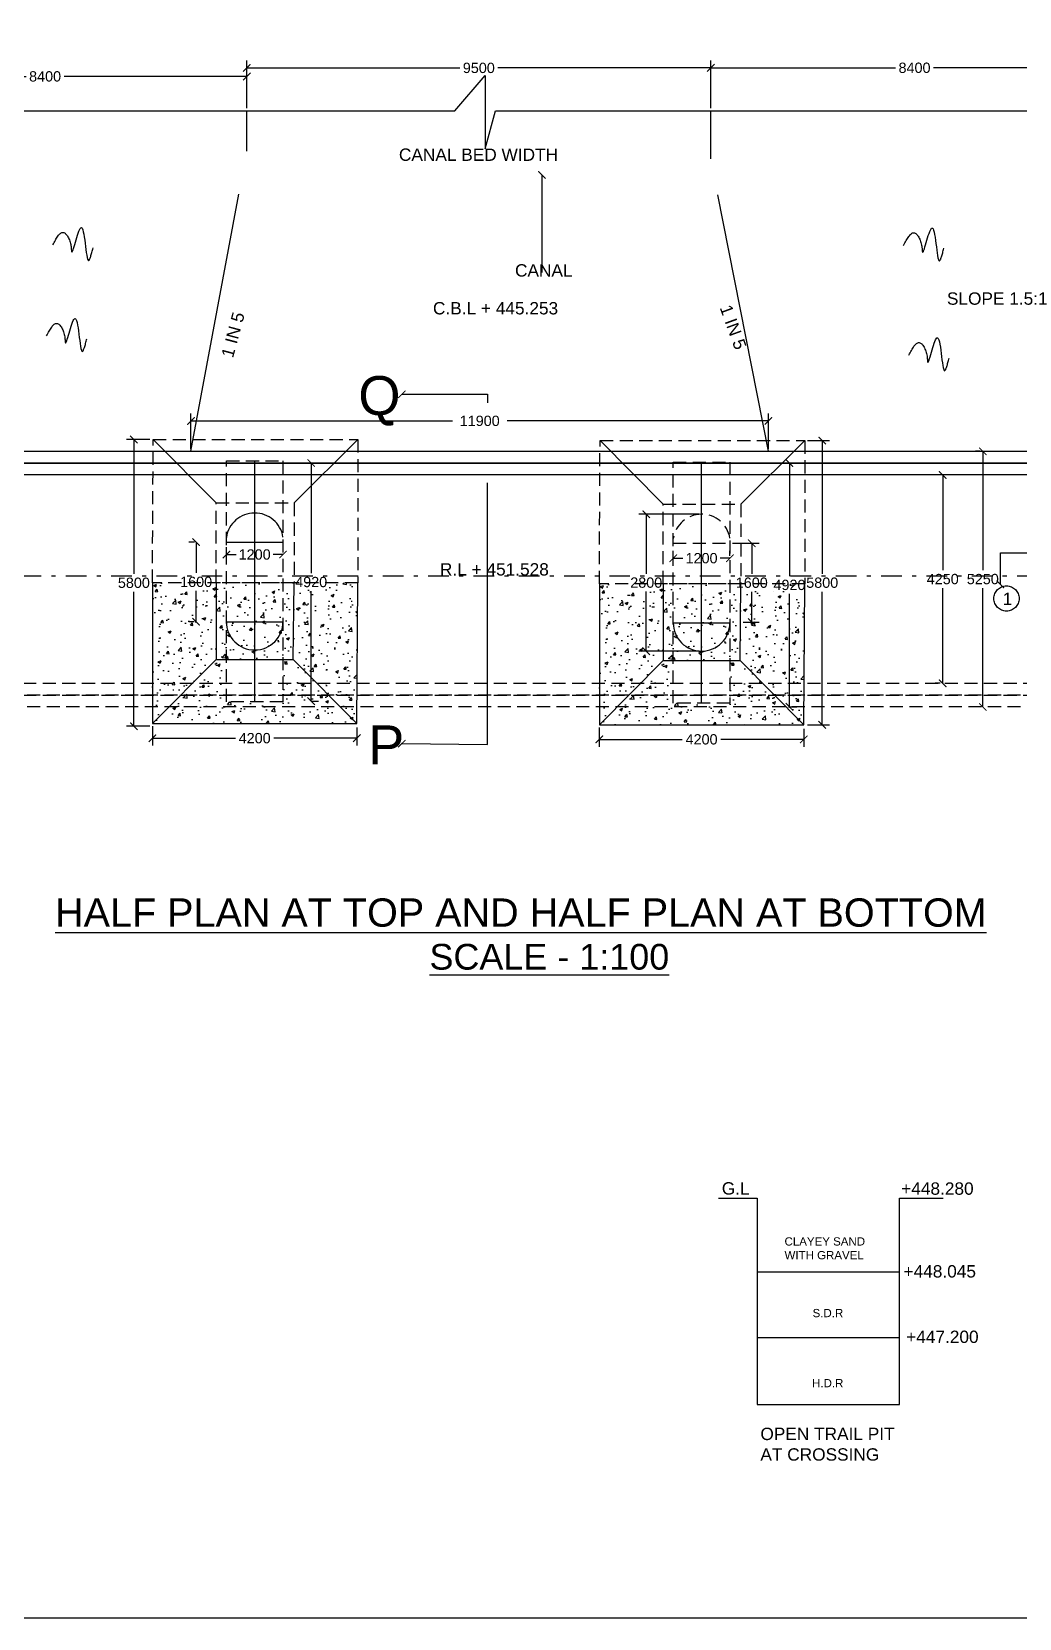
# Model space of a CAD drawing. Header units: inches. Extents: x 325 to 11487, y 381 to 10656.
# Drawn here: x 351.56 to 375.55, y 455.43 to 493.95 of the extents above; entities that cross this region are included whole.
import ezdxf

# ---------------------------------------------------------------- set-up
doc = ezdxf.new("R2010")
doc.units = ezdxf.units.IN
doc.header["$MEASUREMENT"] = 0
doc.linetypes.add('DASHDOT', pattern=[1, 0.5, -0.25, 0, -0.25])
doc.linetypes.add('HIDDEN', pattern=[9.525, 6.35, -3.175])
for name, color, linetype in [('DIMENSION', 255, 'Continuous'), ('DRAWING', 7, 'Continuous'), ('TEXT', 255, 'Continuous')]:
    doc.layers.add(name, color=color, linetype=linetype)
doc.styles.get("Standard").update_dxf_attribs({"font": 'arial.ttf'})
doc.dimstyles.new('dig', dxfattribs={"dimtxt": 0.3125, "dimasz": 0.18, "dimexe": 0.18, "dimexo": 0.0625, "dimgap": 0.09, "dimtad": 0, "dimtih": 1, "dimtoh": 1, "dimdec": 4, "dimzin": 0, "dimdsep": 46, "dimtxsty": 'Standard', "dimblk": 'ARCHTICK', "dimcen": 0.09, "dimadec": 0, "dimazin": 0, "dimtfac": 1, "dimtdec": 4, "dimtofl": 0, "dimtmove": 0, "dimatfit": 3, "dimldrblk": 'ARCHTICK', "dimfxl": 1, "dimtolj": 1, "dimtzin": 0, "dimarcsym": 0})

# ---------------------------------------------------------------- blocks, each defined once
blk = doc.blocks.new('_ArchTick')
at = {"color": 0, "linetype": 'ByBlock', "const_width": 0.15}
blk.add_lwpolyline([(-0.5, -0.5), (0.5, 0.5)], dxfattribs=at)
blk = doc.blocks.new('*D22')
at = {"layer": 'Defpoints', "color": 0, "linetype": 'HIDDEN', "transparency": 16777216}
for p in [(354.496, 477.15), (359.461, 477.116), (359.461, 476.797)]:
    blk.add_point(p, dxfattribs=at)
at = {"layer": 'DIMENSION', "color": 0, "linetype": 'HIDDEN', "lineweight": -2, "transparency": 16777216}
for p, q in [((354.496, 477.088), (354.496, 476.617)), ((359.461, 477.054), (359.461, 476.617)), ((354.496, 476.797), (356.511, 476.797)), ((359.461, 476.797), (357.446, 476.797))]:
    blk.add_line(p, q, dxfattribs=at)
at = {"layer": 'DIMENSION', "color": 0, "linetype": 'HIDDEN', "lineweight": -2, "transparency": 16777216, "xscale": 0.18, "yscale": 0.18, "zscale": 0.18, "rotation": 180}
blk.add_blockref('_ArchTick', (354.496, 476.797), dxfattribs=at)
at = {"layer": 'DIMENSION', "color": 0, "linetype": 'HIDDEN', "lineweight": -2, "transparency": 16777216, "xscale": 0.18, "yscale": 0.18, "zscale": 0.18}
blk.add_blockref('_ArchTick', (359.461, 476.797), dxfattribs=at)
at = {"layer": 'DIMENSION', "color": 0, "linetype": 'HIDDEN', "transparency": 16777216, "insert": (356.979, 476.797), "char_height": 0.25, "attachment_point": 5}
blk.add_mtext('\\A1;4200', dxfattribs=at)
blk = doc.blocks.new('*D23')
at = {"layer": 'Defpoints', "color": 0, "linetype": 'HIDDEN', "transparency": 16777216}
for p in [(365.349, 477.121), (370.314, 477.087), (370.314, 476.768)]:
    blk.add_point(p, dxfattribs=at)
at = {"layer": 'DIMENSION', "color": 0, "linetype": 'HIDDEN', "lineweight": -2, "transparency": 16777216}
for p, q in [((365.349, 477.059), (365.349, 476.588)), ((370.314, 477.025), (370.314, 476.588)), ((365.349, 476.768), (367.364, 476.768)), ((370.314, 476.768), (368.3, 476.768))]:
    blk.add_line(p, q, dxfattribs=at)
at = {"layer": 'DIMENSION', "color": 0, "linetype": 'HIDDEN', "lineweight": -2, "transparency": 16777216, "xscale": 0.18, "yscale": 0.18, "zscale": 0.18, "rotation": 180}
blk.add_blockref('_ArchTick', (365.349, 476.768), dxfattribs=at)
at = {"layer": 'DIMENSION', "color": 0, "linetype": 'HIDDEN', "lineweight": -2, "transparency": 16777216, "xscale": 0.18, "yscale": 0.18, "zscale": 0.18}
blk.add_blockref('_ArchTick', (370.314, 476.768), dxfattribs=at)
at = {"layer": 'DIMENSION', "color": 0, "linetype": 'HIDDEN', "transparency": 16777216, "insert": (367.832, 476.768), "char_height": 0.25, "attachment_point": 5}
blk.add_mtext('\\A1;4200', dxfattribs=at)
blk = doc.blocks.new('*D34')
at = {"layer": 'Defpoints', "color": 0, "linetype": 'HIDDEN', "transparency": 16777216}
for p in [(369.457, 484.5), (355.432, 483.762), (369.457, 483.762)]:
    blk.add_point(p, dxfattribs=at)
at = {"layer": 'DIMENSION', "color": 0, "linetype": 'HIDDEN', "lineweight": -2, "transparency": 16777216}
for p, q in [((355.432, 483.825), (355.432, 484.68)), ((369.457, 483.825), (369.457, 484.68)), ((355.432, 484.5), (361.896, 484.5)), ((369.457, 484.5), (362.993, 484.5))]:
    blk.add_line(p, q, dxfattribs=at)
at = {"layer": 'DIMENSION', "color": 0, "linetype": 'HIDDEN', "lineweight": -2, "transparency": 16777216, "xscale": 0.18, "yscale": 0.18, "zscale": 0.18, "rotation": 180}
blk.add_blockref('_ArchTick', (355.432, 484.5), dxfattribs=at)
at = {"layer": 'DIMENSION', "color": 0, "linetype": 'HIDDEN', "lineweight": -2, "transparency": 16777216, "xscale": 0.18, "yscale": 0.18, "zscale": 0.18}
blk.add_blockref('_ArchTick', (369.457, 484.5), dxfattribs=at)
at = {"layer": 'DIMENSION', "color": 0, "linetype": 'HIDDEN', "transparency": 16777216, "insert": (362.444, 484.5), "char_height": 0.25, "attachment_point": 5}
blk.add_mtext('\\A1;11900', dxfattribs=at)
blk = doc.blocks.new('*D42')
at = {"layer": 'Defpoints', "color": 0, "linetype": 'HIDDEN', "transparency": 16777216}
for p in [(356.787, 492.863), (346.991, 492.03), (356.787, 492.03)]:
    blk.add_point(p, dxfattribs=at)
at = {"layer": 'DIMENSION', "color": 0, "linetype": 'HIDDEN', "lineweight": -2, "transparency": 16777216}
for p, q in [((346.991, 492.093), (346.991, 493.043)), ((356.787, 492.093), (356.787, 493.043)), ((346.991, 492.863), (351.426, 492.863)), ((356.787, 492.863), (352.352, 492.863))]:
    blk.add_line(p, q, dxfattribs=at)
at = {"layer": 'DIMENSION', "color": 0, "linetype": 'HIDDEN', "lineweight": -2, "transparency": 16777216, "xscale": 0.18, "yscale": 0.18, "zscale": 0.18, "rotation": 180}
blk.add_blockref('_ArchTick', (346.991, 492.863), dxfattribs=at)
at = {"layer": 'DIMENSION', "color": 0, "linetype": 'HIDDEN', "lineweight": -2, "transparency": 16777216, "xscale": 0.18, "yscale": 0.18, "zscale": 0.18}
blk.add_blockref('_ArchTick', (356.787, 492.863), dxfattribs=at)
at = {"layer": 'DIMENSION', "color": 0, "linetype": 'HIDDEN', "transparency": 16777216, "insert": (351.889, 492.863), "char_height": 0.25, "attachment_point": 5}
blk.add_mtext('\\A1;8400', dxfattribs=at)
blk = doc.blocks.new('*D43')
at = {"layer": 'Defpoints', "color": 0, "linetype": 'HIDDEN', "transparency": 16777216}
for p in [(368.056, 493.069), (356.787, 492.863), (368.056, 492.879)]:
    blk.add_point(p, dxfattribs=at)
at = {"layer": 'DIMENSION', "color": 0, "linetype": 'HIDDEN', "lineweight": -2, "transparency": 16777216}
for p, q in [((356.787, 492.925), (356.787, 493.249)), ((356.787, 493.069), (361.959, 493.069)), ((368.056, 493.069), (362.885, 493.069)), ((368.056, 492.942), (368.056, 493.249))]:
    blk.add_line(p, q, dxfattribs=at)
at = {"layer": 'DIMENSION', "color": 0, "linetype": 'HIDDEN', "lineweight": -2, "transparency": 16777216, "xscale": 0.18, "yscale": 0.18, "zscale": 0.18, "rotation": 180}
blk.add_blockref('_ArchTick', (356.787, 493.069), dxfattribs=at)
at = {"layer": 'DIMENSION', "color": 0, "linetype": 'HIDDEN', "lineweight": -2, "transparency": 16777216, "xscale": 0.18, "yscale": 0.18, "zscale": 0.18}
blk.add_blockref('_ArchTick', (368.056, 493.069), dxfattribs=at)
at = {"layer": 'DIMENSION', "color": 0, "linetype": 'HIDDEN', "transparency": 16777216, "insert": (362.422, 493.069), "char_height": 0.25, "attachment_point": 5}
blk.add_mtext('\\A1;9500', dxfattribs=at)
blk = doc.blocks.new('*D44')
at = {"layer": 'Defpoints', "color": 0, "linetype": 'HIDDEN', "transparency": 16777216}
for p in [(377.951, 493.072), (368.056, 492.03), (377.951, 492.03)]:
    blk.add_point(p, dxfattribs=at)
at = {"layer": 'DIMENSION', "color": 0, "linetype": 'HIDDEN', "lineweight": -2, "transparency": 16777216}
for p, q in [((368.056, 492.093), (368.056, 493.252)), ((368.056, 493.072), (372.541, 493.072)), ((377.951, 493.072), (373.467, 493.072)), ((377.951, 492.093), (377.951, 493.252))]:
    blk.add_line(p, q, dxfattribs=at)
at = {"layer": 'DIMENSION', "color": 0, "linetype": 'HIDDEN', "lineweight": -2, "transparency": 16777216, "xscale": 0.18, "yscale": 0.18, "zscale": 0.18, "rotation": 180}
blk.add_blockref('_ArchTick', (368.056, 493.072), dxfattribs=at)
at = {"layer": 'DIMENSION', "color": 0, "linetype": 'HIDDEN', "lineweight": -2, "transparency": 16777216, "xscale": 0.18, "yscale": 0.18, "zscale": 0.18}
blk.add_blockref('_ArchTick', (377.951, 493.072), dxfattribs=at)
at = {"layer": 'DIMENSION', "color": 0, "linetype": 'HIDDEN', "transparency": 16777216, "insert": (373.004, 493.072), "char_height": 0.25, "attachment_point": 5}
blk.add_mtext('\\A1;8400', dxfattribs=at)
blk = doc.blocks.new('*D89')
at = {"layer": 'Defpoints', "color": 0, "linetype": 'HIDDEN', "transparency": 16777216}
for p in [(354.045, 484.05), (354.496, 484.05), (354.496, 477.088)]:
    blk.add_point(p, dxfattribs=at)
at = {"layer": 'DIMENSION', "color": 0, "linetype": 'HIDDEN', "lineweight": -2, "transparency": 16777216}
for p, q in [((354.433, 484.05), (353.865, 484.05)), ((354.045, 484.05), (354.045, 480.787)), ((354.045, 477.088), (354.045, 480.351)), ((354.433, 477.088), (353.865, 477.088))]:
    blk.add_line(p, q, dxfattribs=at)
at = {"layer": 'DIMENSION', "color": 0, "linetype": 'HIDDEN', "lineweight": -2, "transparency": 16777216, "xscale": 0.18, "yscale": 0.18, "zscale": 0.18}
for p, rotation in [((354.045, 484.05), 90), ((354.045, 477.088), 270)]:
    blk.add_blockref('_ArchTick', p, dxfattribs=dict(at, rotation=rotation))
at = {"layer": 'DIMENSION', "color": 0, "linetype": 'HIDDEN', "transparency": 16777216, "insert": (354.045, 480.569), "char_height": 0.25, "attachment_point": 5}
blk.add_mtext('\\A1;5800', dxfattribs=at)
blk = doc.blocks.new('*D90')
at = {"layer": 'Defpoints', "color": 0, "linetype": 'HIDDEN', "transparency": 16777216}
for p in [(355.557, 481.558), (355.582, 481.558), (355.57, 479.625)]:
    blk.add_point(p, dxfattribs=at)
at = {"layer": 'DIMENSION', "color": 0, "linetype": 'HIDDEN', "lineweight": -2, "transparency": 16777216}
for p, q in [((355.519, 481.558), (355.377, 481.558)), ((355.557, 481.558), (355.557, 480.809)), ((355.557, 479.625), (355.557, 480.374)), ((355.507, 479.625), (355.377, 479.625))]:
    blk.add_line(p, q, dxfattribs=at)
at = {"layer": 'DIMENSION', "color": 0, "linetype": 'HIDDEN', "lineweight": -2, "transparency": 16777216, "xscale": 0.18, "yscale": 0.18, "zscale": 0.18}
for p, rotation in [((355.557, 481.558), 90), ((355.557, 479.625), 270)]:
    blk.add_blockref('_ArchTick', p, dxfattribs=dict(at, rotation=rotation))
at = {"layer": 'DIMENSION', "color": 0, "linetype": 'HIDDEN', "transparency": 16777216, "insert": (355.557, 480.591), "char_height": 0.25, "attachment_point": 5}
blk.add_mtext('\\A1;1600', dxfattribs=at)
blk = doc.blocks.new('*D91')
at = {"layer": 'Defpoints', "color": 0, "linetype": 'HIDDEN', "transparency": 16777216}
for p in [(356.291, 481.256), (357.667, 481.256), (357.667, 481.256)]:
    blk.add_point(p, dxfattribs=at)
at = {"layer": 'DIMENSION', "color": 0, "linetype": 'HIDDEN', "lineweight": -2, "transparency": 16777216}
for p, q in [((356.291, 481.319), (356.291, 481.436)), ((356.291, 481.256), (356.528, 481.256)), ((357.667, 481.256), (357.43, 481.256)), ((357.667, 481.319), (357.667, 481.436))]:
    blk.add_line(p, q, dxfattribs=at)
at = {"layer": 'DIMENSION', "color": 0, "linetype": 'HIDDEN', "lineweight": -2, "transparency": 16777216, "xscale": 0.18, "yscale": 0.18, "zscale": 0.18, "rotation": 180}
blk.add_blockref('_ArchTick', (356.291, 481.256), dxfattribs=at)
at = {"layer": 'DIMENSION', "color": 0, "linetype": 'HIDDEN', "lineweight": -2, "transparency": 16777216, "xscale": 0.18, "yscale": 0.18, "zscale": 0.18}
blk.add_blockref('_ArchTick', (357.667, 481.256), dxfattribs=at)
at = {"layer": 'DIMENSION', "color": 0, "linetype": 'HIDDEN', "transparency": 16777216, "insert": (356.979, 481.256), "char_height": 0.25, "attachment_point": 5}
blk.add_mtext('\\A1;1200', dxfattribs=at)
blk = doc.blocks.new('*D92')
at = {"layer": 'Defpoints', "color": 0, "linetype": 'HIDDEN', "transparency": 16777216}
for p in [(358.286, 483.477), (358.351, 483.477), (358.286, 477.697)]:
    blk.add_point(p, dxfattribs=at)
at = {"layer": 'DIMENSION', "color": 0, "linetype": 'HIDDEN', "lineweight": -2, "transparency": 16777216}
for p, q in [((358.349, 483.477), (358.531, 483.477)), ((358.351, 483.477), (358.351, 480.805)), ((358.351, 477.697), (358.351, 480.369)), ((358.349, 477.697), (358.531, 477.697))]:
    blk.add_line(p, q, dxfattribs=at)
at = {"layer": 'DIMENSION', "color": 0, "linetype": 'HIDDEN', "lineweight": -2, "transparency": 16777216, "xscale": 0.18, "yscale": 0.18, "zscale": 0.18}
for p, rotation in [((358.351, 483.477), 90), ((358.351, 477.697), 270)]:
    blk.add_blockref('_ArchTick', p, dxfattribs=dict(at, rotation=rotation))
at = {"layer": 'DIMENSION', "color": 0, "linetype": 'HIDDEN', "transparency": 16777216, "insert": (358.351, 480.587), "char_height": 0.25, "attachment_point": 5}
blk.add_mtext('\\A1;4920', dxfattribs=at)
blk = doc.blocks.new('*D93')
at = {"layer": 'Defpoints', "color": 0, "linetype": 'HIDDEN', "transparency": 16777216}
for p in [(366.488, 482.235), (367.833, 482.235), (367.832, 478.91)]:
    blk.add_point(p, dxfattribs=at)
at = {"layer": 'DIMENSION', "color": 0, "linetype": 'HIDDEN', "lineweight": -2, "transparency": 16777216}
for p, q in [((367.77, 482.235), (366.308, 482.235)), ((366.488, 482.235), (366.488, 480.79)), ((366.488, 478.91), (366.488, 480.355)), ((367.77, 478.91), (366.308, 478.91))]:
    blk.add_line(p, q, dxfattribs=at)
at = {"layer": 'DIMENSION', "color": 0, "linetype": 'HIDDEN', "lineweight": -2, "transparency": 16777216, "xscale": 0.18, "yscale": 0.18, "zscale": 0.18}
for p, rotation in [((366.488, 482.235), 90), ((366.488, 478.91), 270)]:
    blk.add_blockref('_ArchTick', p, dxfattribs=dict(at, rotation=rotation))
at = {"layer": 'DIMENSION', "color": 0, "linetype": 'HIDDEN', "transparency": 16777216, "insert": (366.488, 480.573), "char_height": 0.25, "attachment_point": 5}
blk.add_mtext('\\A1;2800', dxfattribs=at)
blk = doc.blocks.new('*D94')
at = {"layer": 'Defpoints', "color": 0, "linetype": 'HIDDEN', "transparency": 16777216}
for p in [(367.144, 481.166), (368.52, 481.166), (368.52, 481.166)]:
    blk.add_point(p, dxfattribs=at)
at = {"layer": 'DIMENSION', "color": 0, "linetype": 'HIDDEN', "lineweight": -2, "transparency": 16777216}
for p, q in [((367.144, 481.228), (367.144, 481.346)), ((367.144, 481.166), (367.381, 481.166)), ((368.52, 481.166), (368.283, 481.166)), ((368.52, 481.228), (368.52, 481.346))]:
    blk.add_line(p, q, dxfattribs=at)
at = {"layer": 'DIMENSION', "color": 0, "linetype": 'HIDDEN', "lineweight": -2, "transparency": 16777216, "xscale": 0.18, "yscale": 0.18, "zscale": 0.18, "rotation": 180}
blk.add_blockref('_ArchTick', (367.144, 481.166), dxfattribs=at)
at = {"layer": 'DIMENSION', "color": 0, "linetype": 'HIDDEN', "lineweight": -2, "transparency": 16777216, "xscale": 0.18, "yscale": 0.18, "zscale": 0.18}
blk.add_blockref('_ArchTick', (368.52, 481.166), dxfattribs=at)
at = {"layer": 'DIMENSION', "color": 0, "linetype": 'HIDDEN', "transparency": 16777216, "insert": (367.832, 481.166), "char_height": 0.25, "attachment_point": 5}
blk.add_mtext('\\A1;1200', dxfattribs=at)
blk = doc.blocks.new('*D95')
at = {"layer": 'Defpoints', "color": 0, "linetype": 'HIDDEN', "transparency": 16777216}
for p in [(368.52, 481.529), (369.051, 481.529), (368.78, 479.613)]:
    blk.add_point(p, dxfattribs=at)
at = {"layer": 'DIMENSION', "color": 0, "linetype": 'HIDDEN', "lineweight": -2, "transparency": 16777216}
for p, q in [((368.582, 481.529), (369.231, 481.529)), ((369.051, 481.529), (369.051, 480.788)), ((369.051, 479.613), (369.051, 480.353)), ((368.842, 479.613), (369.231, 479.613))]:
    blk.add_line(p, q, dxfattribs=at)
at = {"layer": 'DIMENSION', "color": 0, "linetype": 'HIDDEN', "lineweight": -2, "transparency": 16777216, "xscale": 0.18, "yscale": 0.18, "zscale": 0.18}
for p, rotation in [((369.051, 481.529), 90), ((369.051, 479.613), 270)]:
    blk.add_blockref('_ArchTick', p, dxfattribs=dict(at, rotation=rotation))
at = {"layer": 'DIMENSION', "color": 0, "linetype": 'HIDDEN', "transparency": 16777216, "insert": (369.051, 480.571), "char_height": 0.25, "attachment_point": 5}
blk.add_mtext('\\A1;1600', dxfattribs=at)
blk = doc.blocks.new('*D96')
at = {"layer": 'Defpoints', "color": 0, "linetype": 'HIDDEN', "transparency": 16777216}
for p in [(369.967, 483.477), (370.016, 483.477), (369.885, 477.556)]:
    blk.add_point(p, dxfattribs=at)
at = {"layer": 'DIMENSION', "color": 0, "linetype": 'HIDDEN', "lineweight": -2, "transparency": 16777216}
for p, q in [((369.953, 483.477), (369.787, 483.477)), ((369.967, 483.477), (369.967, 480.734)), ((369.967, 477.556), (369.967, 480.299)), ((369.947, 477.556), (370.147, 477.556))]:
    blk.add_line(p, q, dxfattribs=at)
at = {"layer": 'DIMENSION', "color": 0, "linetype": 'HIDDEN', "lineweight": -2, "transparency": 16777216, "xscale": 0.18, "yscale": 0.18, "zscale": 0.18}
for p, rotation in [((369.967, 483.477), 90), ((369.967, 477.556), 270)]:
    blk.add_blockref('_ArchTick', p, dxfattribs=dict(at, rotation=rotation))
at = {"layer": 'DIMENSION', "color": 0, "linetype": 'HIDDEN', "transparency": 16777216, "insert": (369.967, 480.517), "char_height": 0.25, "attachment_point": 5}
blk.add_mtext('\\A1;4920', dxfattribs=at)
blk = doc.blocks.new('*D97')
at = {"layer": 'Defpoints', "color": 0, "linetype": 'HIDDEN', "transparency": 16777216}
for p in [(370.338, 484.021), (370.338, 477.121), (370.762, 477.121)]:
    blk.add_point(p, dxfattribs=at)
at = {"layer": 'DIMENSION', "color": 0, "linetype": 'HIDDEN', "lineweight": -2, "transparency": 16777216}
for p, q in [((370.401, 484.021), (370.942, 484.021)), ((370.762, 484.021), (370.762, 480.789)), ((370.762, 477.121), (370.762, 480.353)), ((370.401, 477.121), (370.942, 477.121))]:
    blk.add_line(p, q, dxfattribs=at)
at = {"layer": 'DIMENSION', "color": 0, "linetype": 'HIDDEN', "lineweight": -2, "transparency": 16777216, "xscale": 0.18, "yscale": 0.18, "zscale": 0.18}
for p, rotation in [((370.762, 484.021), 90), ((370.762, 477.121), 270)]:
    blk.add_blockref('_ArchTick', p, dxfattribs=dict(at, rotation=rotation))
at = {"layer": 'DIMENSION', "color": 0, "linetype": 'HIDDEN', "transparency": 16777216, "insert": (370.762, 480.571), "char_height": 0.25, "attachment_point": 5}
blk.add_mtext('\\A1;5800', dxfattribs=at)
blk = doc.blocks.new('*D98')
at = {"layer": 'Defpoints', "color": 0, "linetype": 'HIDDEN', "transparency": 16777216}
for p in [(373.689, 483.188), (373.689, 478.13), (373.689, 478.13)]:
    blk.add_point(p, dxfattribs=at)
at = {"layer": 'DIMENSION', "color": 0, "linetype": 'HIDDEN', "lineweight": -2, "transparency": 16777216}
for p, q in [((373.626, 483.188), (373.509, 483.188)), ((373.689, 483.188), (373.689, 480.877)), ((373.689, 478.13), (373.689, 480.441)), ((373.626, 478.13), (373.509, 478.13))]:
    blk.add_line(p, q, dxfattribs=at)
at = {"layer": 'DIMENSION', "color": 0, "linetype": 'HIDDEN', "lineweight": -2, "transparency": 16777216, "xscale": 0.18, "yscale": 0.18, "zscale": 0.18}
for p, rotation in [((373.689, 483.188), 90), ((373.689, 478.13), 270)]:
    blk.add_blockref('_ArchTick', p, dxfattribs=dict(at, rotation=rotation))
at = {"layer": 'DIMENSION', "color": 0, "linetype": 'HIDDEN', "transparency": 16777216, "insert": (373.689, 480.659), "char_height": 0.25, "attachment_point": 5}
blk.add_mtext('\\A1;4250', dxfattribs=at)
blk = doc.blocks.new('*D99')
at = {"layer": 'Defpoints', "color": 0, "linetype": 'HIDDEN', "transparency": 16777216}
for p in [(374.662, 483.762), (374.662, 483.762), (374.662, 477.555)]:
    blk.add_point(p, dxfattribs=at)
at = {"layer": 'DIMENSION', "color": 0, "linetype": 'HIDDEN', "lineweight": -2, "transparency": 16777216}
for p, q in [((374.6, 483.762), (374.482, 483.762)), ((374.662, 483.762), (374.662, 480.876)), ((374.662, 477.555), (374.662, 480.441)), ((374.6, 477.555), (374.482, 477.555))]:
    blk.add_line(p, q, dxfattribs=at)
at = {"layer": 'DIMENSION', "color": 0, "linetype": 'HIDDEN', "lineweight": -2, "transparency": 16777216, "xscale": 0.18, "yscale": 0.18, "zscale": 0.18}
for p, rotation in [((374.662, 483.762), 90), ((374.662, 477.555), 270)]:
    blk.add_blockref('_ArchTick', p, dxfattribs=dict(at, rotation=rotation))
at = {"layer": 'DIMENSION', "color": 0, "linetype": 'HIDDEN', "transparency": 16777216, "insert": (374.662, 480.659), "char_height": 0.25, "attachment_point": 5}
blk.add_mtext('\\A1;5250', dxfattribs=at)

msp = doc.modelspace()

# ---------------------------------------------------------------- hatches: boundary and pattern name
at = {"layer": 'DIMENSION', "linetype": 'HIDDEN'}
h = msp.add_hatch(dxfattribs=at)
h.set_pattern_fill('AR-CONC', color=256, scale=0.1, style=0)
h.set_pattern_definition([(50, (0, 0), (0.7172602, -0.06275213), [0.075, -0.825]), (355, (0, 0), (-0.1387513, 0.7521921), [0.06, -0.66]), (100.4514, (0.0598, -0.0052), (0.5785094, 0.68943954), [0.0637402, -0.7011421]), (46.1842, (0, 0.2), (1.067241, -0.165519), [0.1125, -1.2375]), (96.6356, (0.0889, 0.1862), (0.9346627, 0.9741179), [0.0956103, -1.051713]), (351.1842, (0, 0.2), (0.934662, 0.9741186), [0.09, -0.99]), (21, (0.1, 0.15), (0.59690705, -0.4026189), [0.075, -0.825]), (326, (0.1, 0.15), (0.2433153, 0.72515), [0.06, -0.66]), (71.4514, (0.14974, 0.11645), (0.8402226, 0.3225305), [0.0637402, -0.7011421]), (37.5, (0, 0), (0.01215986, 0.33289385), [0, -0.652, 0, -0.67, 0, -0.6625]), (7.5, (0, 0), (0.26306954, 0.39441171), [0, -0.382, 0, -0.637, 0, -0.2525]), (327.5, (-0.223, 0), (0.53382244, -0.02255487), [0, -0.25, 0, -0.78, 0, -1.035]), (317.5, (-0.323, 0), (0.58318617, 0.100105), [0, -0.325, 0, -0.518, 0, -0.735])])
h.paths.add_polyline_path([(359.46136, 480.57219), (357.93472, 480.57219), (357.91756, 478.71149), (359.46136, 477.15046)])
h.paths.add_polyline_path([(356.04286, 480.57219), (354.49597, 480.57219), (354.49597, 477.15046), (356.04286, 478.71149)])
h.paths.add_polyline_path([(357.91756, 478.71149), (357.66655, 478.71149), (357.66655, 477.67734), (356.29084, 477.67734), (356.29084, 478.71149), (356.04286, 478.71149), (354.49597, 477.15046), (359.46136, 477.15046)])
h.paths.add_polyline_path([(357.66655, 480.57219), (356.29084, 480.57219), (356.29084, 478.71149), (357.66655, 478.71149)])
h.paths.add_polyline_path([(356.29084, 480.57219), (356.04286, 480.57219), (356.04286, 478.71149), (356.29084, 478.71149)])
h.paths.add_polyline_path([(357.93472, 480.57219), (357.66655, 480.57219), (357.66655, 478.71149), (357.91756, 478.71149)])
h = msp.add_hatch(dxfattribs=at)
h.set_pattern_fill('AR-CONC', color=256, scale=0.1, style=0)
h.set_pattern_definition([(50, (10.85337, -0.02906), (0.7172602, -0.06275213), [0.075, -0.825]), (355, (10.8534, -0.0291), (-0.1387513, 0.7521921), [0.06, -0.66]), (100.4514, (10.91314, -0.0343), (0.5785094, 0.68943954), [0.0637402, -0.7011421]), (46.1842, (10.8534, 0.1709), (1.067241, -0.165519), [0.1125, -1.2375]), (96.6356, (10.9423, 0.1571), (0.9346627, 0.9741179), [0.0956103, -1.051713]), (351.1842, (10.8534, 0.1709), (0.934662, 0.9741186), [0.09, -0.99]), (21, (10.95337, 0.12094), (0.59690705, -0.4026189), [0.075, -0.825]), (326, (10.9534, 0.1209), (0.2433153, 0.72515), [0.06, -0.66]), (71.4514, (11.0031, 0.0874), (0.8402226, 0.3225305), [0.0637402, -0.7011421]), (37.5, (10.85337, -0.02906), (0.01215986, 0.33289385), [0, -0.652, 0, -0.67, 0, -0.6625]), (7.5, (10.85337, -0.02906), (0.26306954, 0.39441171), [0, -0.382, 0, -0.637, 0, -0.2525]), (327.5, (10.63037, -0.02906), (0.53382244, -0.02255487), [0, -0.25, 0, -0.78, 0, -1.035]), (317.5, (10.53037, -0.02906), (0.58318617, 0.100105), [0, -0.325, 0, -0.518, 0, -0.735])])
h.paths.add_polyline_path([(370.31473, 480.54313), (368.78809, 480.54313), (368.77093, 478.68242), (370.31473, 477.12139)])
h.paths.add_polyline_path([(366.89623, 480.54313), (365.34934, 480.54313), (365.34934, 477.12139), (366.89623, 478.68242)])
h.paths.add_polyline_path([(368.77093, 478.68242), (368.51992, 478.68242), (368.51992, 477.64828), (367.14421, 477.64828), (367.14421, 478.68242), (366.89623, 478.68242), (365.34934, 477.12139), (370.31473, 477.12139)])
h.paths.add_polyline_path([(368.51992, 480.54313), (367.14421, 480.54313), (367.14421, 478.68242), (368.51992, 478.68242)])
h.paths.add_polyline_path([(367.14421, 480.54313), (366.89623, 480.54313), (366.89623, 478.68242), (367.14421, 478.68242)])
h.paths.add_polyline_path([(368.78809, 480.54313), (368.51992, 480.54313), (368.51992, 478.68242), (368.77093, 478.68242)])

# ---------------------------------------------------------------- linework, layer by layer
for points in [[(361.84018, 492.03032), (362.58023, 492.88624), (362.58023, 491.10609), (362.83039, 492.03032)], [(355.43195, 483.76224), (356.78727, 491.04846), (356.78727, 492.03032)], [(369.45673, 483.76224), (368.05635, 490.86563), (368.05635, 492.03032)], [(354.51346, 484.04991), (356.04286, 482.50717)], [(357.93472, 482.50717), (359.48503, 484.04991)], [(365.36683, 484.02085), (366.89623, 482.4781)], [(368.78809, 482.4781), (370.3384, 484.02085)], [(356.9787, 477.67734), (356.9787, 483.52985)], [(367.83207, 477.64828), (367.83207, 483.50079)], [(356.29084, 481.5578), (357.66655, 481.5578)], [(354.49597, 480.57219), (354.49597, 477.15046), (359.46136, 477.15046), (359.48503, 480.57219)], [(356.04286, 480.57219), (356.04286, 478.71149), (357.91756, 478.71149), (357.93472, 480.57219)], [(365.34934, 480.54313), (365.34934, 477.12139), (370.31473, 477.12139), (370.3384, 480.54313)], [(366.89623, 480.54313), (366.89623, 478.68242), (368.77093, 478.68242), (368.78809, 480.54313)], [(356.29084, 479.62515), (357.66655, 479.62515)], [(367.14421, 479.59609), (368.51992, 479.59609)], [(356.04286, 478.71149), (354.49597, 477.15046)], [(357.91756, 478.71149), (359.46136, 477.15046)], [(366.89623, 478.68242), (365.34934, 477.12139)], [(368.77093, 478.68242), (370.31473, 477.12139)]]:
    msp.add_lwpolyline(points, dxfattribs=at)
at = {"layer": 'DIMENSION'}
for points in [[(336.54138, 492.03032), (361.84018, 492.03032)], [(362.83039, 492.03032), (396.90512, 492.03032)]]:
    msp.add_lwpolyline(points, dxfattribs=at)
at = {"layer": 'DIMENSION', "linetype": 'HIDDEN', "ltscale": 0.05}
for points in [[(354.51346, 484.04991), (359.48503, 484.04991), (359.48503, 480.57219), (354.49597, 480.57219), (354.51346, 484.04991)], [(365.36683, 484.02085), (370.3384, 484.02085), (370.3384, 480.54313), (365.34934, 480.54313), (365.36683, 484.02085)], [(367.14421, 481.52874), (368.51992, 481.52874)]]:
    msp.add_lwpolyline(points, dxfattribs=at)
at = {"layer": 'DIMENSION'}
for points in [[(346.17981, 483.76224), (378.50253, 483.76224), (378.50253, 483.4771), (346.17981, 483.4771)], [(346.17981, 483.4771), (378.50253, 483.4771), (378.50253, 483.18762), (346.17981, 483.19195)]]:
    msp.add_lwpolyline(points, close=True, dxfattribs=at)
at = {"layer": 'DIMENSION', "linetype": 'HIDDEN', "ltscale": 0.05}
for points in [[(356.29084, 483.52985), (357.66655, 483.52985), (357.66655, 477.67734), (356.29084, 477.67734)], [(367.14421, 483.50079), (368.51992, 483.50079), (368.51992, 477.64828), (367.14421, 477.64828)], [(356.04286, 482.50717), (357.93472, 482.50717), (357.93472, 480.57219), (356.04286, 480.57219)], [(366.89623, 482.4781), (368.78809, 482.4781), (368.78809, 480.54313), (366.89623, 480.54313)], [(346.11614, 478.12955), (378.43887, 478.12955), (378.43887, 477.84441), (346.11614, 477.84441)], [(346.11614, 477.84441), (378.43887, 477.84441), (378.43887, 477.55492), (346.11614, 477.55926)]]:
    msp.add_lwpolyline(points, close=True, dxfattribs=at)
at = {"layer": 'DIMENSION', "linetype": 'DASHDOT'}
msp.add_lwpolyline([(333.69325, 480.73989), (392.1196, 480.73989)], dxfattribs=at)
at = {"layer": 'DIMENSION', "linetype": 'HIDDEN'}
msp.add_circle((375.23744, 480.18785), 0.30603, dxfattribs=at)
for centre, radius, start, end in [((356.97941, 481.56765), 0.69651, 9.40665, 171.337901), ((356.9787, 479.62706), 0.68786, 180.159275, 359.840725), ((367.83207, 479.598), 0.68786, 180.159275, 359.840725)]:
    msp.add_arc(centre, radius, start, end, dxfattribs=at)
at = {"layer": 'DIMENSION', "linetype": 'HIDDEN', "ltscale": 0.05}
msp.add_arc((367.83278, 481.53858), 0.69651, 9.40665, 171.337901, dxfattribs=at)
at = {"layer": 'DIMENSION', "linetype": 'HIDDEN'}
for points in [[(352.0756, 488.77151), (352.32689, 489.07533), (352.51681, 488.7498), (352.53222, 488.60952), (352.75613, 489.18802), (352.94702, 488.39406), (353.05337, 488.70091)], [(372.73895, 488.76246), (372.99024, 489.06627), (373.18015, 488.74074), (373.19556, 488.60046), (373.41948, 489.17896), (373.61037, 488.38501), (373.71672, 488.69186)], [(351.92422, 486.56401), (352.17551, 486.86782), (352.36542, 486.5423), (352.38083, 486.40202), (352.60474, 486.98052), (352.79564, 486.18656), (352.90199, 486.49341)], [(372.86623, 486.09681), (373.11752, 486.40063), (373.30743, 486.0751), (373.32284, 485.93482), (373.54675, 486.51332), (373.73765, 485.71936), (373.844, 486.02621)]]:
    msp.add_spline(points, degree=3, dxfattribs=at)
at = {"layer": 'DRAWING', "ltscale": 0.02}
msp.add_lwpolyline([(325.49314, 525.05893), (421.55667, 525.05893), (421.55667, 455.4306), (325.49314, 455.4306)], close=True, dxfattribs=at)
at = {"layer": 'DRAWING', "linetype": 'HIDDEN'}
for points in [[(368.24382, 465.6289), (369.17994, 465.6289), (369.17994, 460.61818), (372.64277, 460.61818), (372.64277, 465.6289), (373.70307, 465.6289)], [(369.17994, 463.84155), (372.64277, 463.84155)], [(369.17994, 462.24594), (372.64277, 462.24594)]]:
    msp.add_lwpolyline(points, dxfattribs=at)

# ---------------------------------------------------------------- texts
at = {"layer": 'DIMENSION', "linetype": 'HIDDEN'}
for s, p in [('Q', (359.49501, 484.64294)), ('P ', (359.73281, 476.16284))]:
    msp.add_text(s, height=0.945, dxfattribs=at).set_placement(p)
at = {"layer": 'DIMENSION', "linetype": 'HIDDEN', "char_height": 0.3, "attachment_point": 1}
for s, insert, width in [('CANAL BED WIDTH', (360.48199, 491.1135), 3.9019273), ('CANAL', (363.30119, 488.30436), 1.3855375), ('C.B.L + 445.253', (361.30862, 487.38571), 3.3020081), ('SLOPE 1.5:1', (373.79026, 487.6203), 2.8487187), ('R.L + 451.528', (361.47808, 481.04624), 3.3020081), ('1', (375.14383, 480.33056), 2.8487187)]:
    msp.add_mtext(s, dxfattribs=dict(at, insert=insert, width=width))
at = {"layer": 'DIMENSION', "linetype": 'HIDDEN', "char_height": 0.3, "width": 2.8487187, "attachment_point": 1}
for insert, rotation in [((368.55039, 487.35353), 290), ((356.16164, 486.08948), 75)]:
    msp.add_mtext('1 IN 5', dxfattribs=dict(at, insert=insert, rotation=rotation))
at = {"layer": 'TEXT'}
for s, height, p in [('%%UHALF PLAN AT TOP AND HALF PLAN AT BOTTOM', 0.6875, (352.13096, 472.2205)), ('%%USCALE - 1:100', 0.625, (361.22347, 471.17819))]:
    msp.add_text(s, height=height, dxfattribs=at).set_placement(p)
at = {"layer": 'TEXT', "attachment_point": 1}
for s, insert, char_height, width in [('G.L', (368.324, 466.01715), 0.3, 1.105955), ('+448.280', (372.67967, 466.01274), 0.3, 1.105955), ('CLAYEY SAND WITH GRAVEL', (369.8466, 464.67945), 0.2, 1.9709956), ('+448.045', (372.73616, 464.00324), 0.3, 1.105955), ('S.D.R', (370.52772, 462.94036), 0.2, 1.9709956), ('+447.200', (372.80062, 462.41386), 0.3, 1.105955), ('H.D.R', (370.5159, 461.23847), 0.2, 1.9709956), ('OPEN TRAIL PIT AT CROSSING', (369.2608, 460.05734), 0.3, 3.3241253)]:
    msp.add_mtext(s, dxfattribs=dict(at, insert=insert, char_height=char_height, width=width))

# ---------------------------------------------------------------- dimensions: what is measured, and where the dimension line sits
at = {"layer": 'DIMENSION', "linetype": 'HIDDEN'}
for base, p1, p2, text, picture, middle in [((356.78727, 492.86256), (346.99084, 492.03032), (356.78727, 492.03032), '8400', '*D42', (351.88906, 492.86256)), ((368.05635, 493.06875), (356.78727, 492.86256), (368.05635, 492.87913), '9500', '*D43', (362.42181, 493.06875)), ((377.95142, 493.07206), (368.05635, 492.03032), (377.95142, 492.03032), '8400', '*D44', (373.00388, 493.07206)), ((369.45673, 484.49957), (355.43195, 483.76224), (369.45673, 483.76224), '11900', '*D34', (362.44434, 484.49957)), ((357.66655, 481.25606), (356.29084, 481.25606), (357.66655, 481.25606), '1200', '*D91', (356.9787, 481.25606)), ((368.51992, 481.16568), (367.14421, 481.16568), (368.51992, 481.16568), '1200', '*D94', (367.83207, 481.16568)), ((359.46112, 476.79674), (354.49597, 477.15046), (359.46112, 477.11611), '4200', '*D22', (356.97855, 476.79674)), ((370.31449, 476.76767), (365.34934, 477.12139), (370.31449, 477.08705), '4200', '*D23', (367.83191, 476.76767))]:
    dim = msp.add_linear_dim(base=base, p1=p1, p2=p2, text=text, dimstyle='dig', override={"dimtxt": 0.25}, dxfattribs=at)
    dim.commit()
    dim.dimension.update_dxf_attribs({"geometry": picture, "text_midpoint": middle})
for base, p1, p2, text, picture, middle in [((354.04512, 484.04991), (354.49597, 477.08796), (354.49597, 484.04991), '5800', '*D89', (354.04512, 480.56893)), ((370.76216, 477.12139), (370.3384, 484.02085), (370.3384, 477.12139), '5800', '*D97', (370.76216, 480.57112)), ((374.66229, 483.76224), (374.66236, 477.55543), (374.66236, 483.76224), '5250', '*D99', (374.66229, 480.65884)), ((358.35134, 483.4771), (358.28614, 477.69676), (358.28614, 483.4771), '4920', '*D92', (358.35134, 480.58693)), ((369.96674, 483.4771), (369.88485, 477.55607), (370.01557, 483.4771), '4920', '*D96', (369.96674, 480.51658)), ((373.68892, 478.12955), (373.68892, 483.18826), (373.68892, 478.12955), '4250', '*D98', (373.68892, 480.65891)), ((366.48772, 482.23509), (367.83207, 478.91014), (367.83296, 482.23509), '2800', '*D93', (366.48772, 480.57262)), ((355.55742, 481.5578), (355.56957, 479.62515), (355.58171, 481.5578), '1600', '*D90', (355.55742, 480.59147)), ((369.05069, 481.52874), (368.77951, 479.61278), (368.51992, 481.52874), '1600', '*D95', (369.05069, 480.57076))]:
    dim = msp.add_linear_dim(base=base, p1=p1, p2=p2, angle=90, text=text, dimstyle='dig', override={"dimtxt": 0.25}, dxfattribs=at)
    dim.commit()
    dim.dimension.update_dxf_attribs({"geometry": picture, "text_midpoint": middle})

# ---------------------------------------------------------------- leaders
for points in [[(363.95483, 490.47381), (363.95483, 488.1019)], [(360.55214, 476.665), (362.63143, 476.64522), (362.63143, 484.93989)], [(360.55342, 485.1454), (362.62967, 485.1454), (362.63143, 484.93989)], [(375.08977, 480.53281), (375.08977, 481.29747), (381.10568, 481.29747)]]:
    msp.add_leader(points, dimstyle='dig', override={"dimtxt": 0.25}, dxfattribs=at)

doc.saveas('drawing.dxf')
